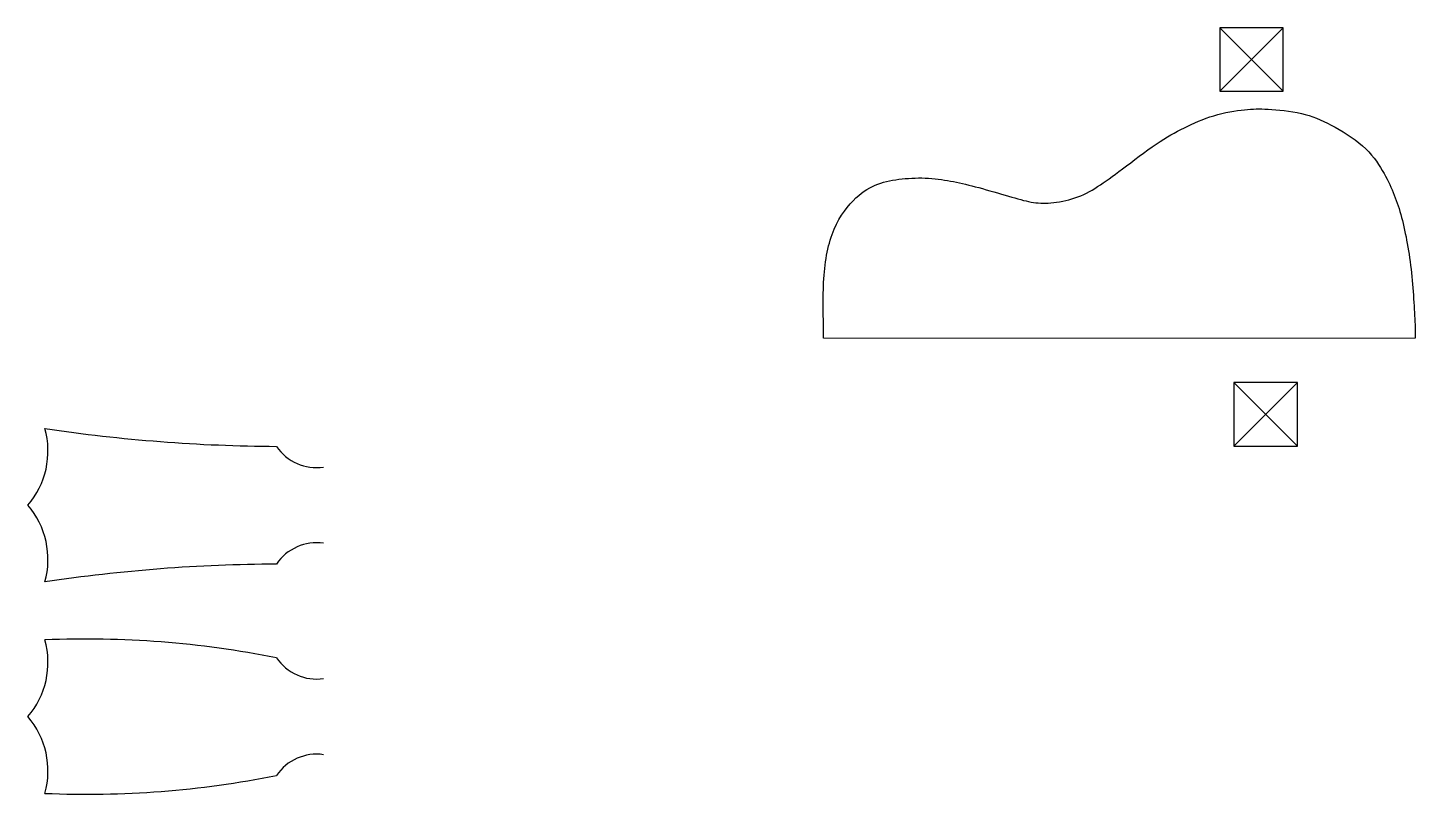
# Model space of a CAD drawing. Header units: millimetres. Extents: x -411 to 1471, y -165 to 1526.
# Drawn here: x -70 to 587, y 1163 to 1526 of the extents above; entities that cross this region are included whole.
import ezdxf

# ---------------------------------------------------------------- set-up
doc = ezdxf.new("R2010")
doc.units = ezdxf.units.MM
doc.layers.get('0').update_dxf_attribs({"linetype": 'CONTINUOUS', "lineweight": 25, "true_color": 0x000000})
doc.layers.add('frets', color=7, linetype='CONTINUOUS', lineweight=13, true_color=0x000000)
doc.layers.add('guides', color=252, linetype='CONTINUOUS', lineweight=25, true_color=0xa0a0a4)

msp = doc.modelspace()

# ---------------------------------------------------------------- linework, layer by layer
for centre, radius, start, end in [((-99.56, 1325.66), 39.14, 319.04349, 15.76306), ((51.82, 2096.35), 768.52, 261.49151, 269.69189), ((66.7, 1340.74), 22.98, 214.13893, 278.25562), ((-99.56, 1274.34), 39.14, 344.23694, 40.95651), ((66.7, 1259.26), 22.98, 81.74438, 145.86107), ((51.82, 503.65), 768.52, 90.30811, 98.50849), ((-99.56, 1225.66), 39.14, 319.04349, 15.76306), ((-42.3, 775.48), 461.22, 78.7493, 92.4341), ((66.7, 1240.74), 22.98, 214.13893, 278.25562), ((-99.56, 1174.34), 39.14, 344.23694, 40.95651), ((66.7, 1159.26), 22.98, 81.74438, 145.86107), ((-42.3, 1624.52), 461.22, 267.5659, 281.2507)]:
    msp.add_arc(centre, radius, start, end)
msp.add_open_spline([(306.58, 1379.08), (306.58, 1388.29), (305.69, 1408.02), (310.42, 1432.03), (322.24, 1446.91), (332.05, 1452.43), (343.45, 1454.64), (356.51, 1455.05), (368.26, 1453.16), (379.18, 1450.53), (395.11, 1445.93), (405.05, 1442.98), (413.5, 1442.57), (425.91, 1444.79), (436.25, 1450.29), (446.85, 1458.09), (465.08, 1472.05), (476.99, 1478.54), (490.86, 1484.86), (507.12, 1487.49), (515.34, 1487.57), (533.67, 1485.9), (546.03, 1480.58), (562.95, 1470.41), (571.68, 1457.9), (576.3, 1447.98), (579.91, 1437.94), (582.59, 1425.62), (584.81, 1411.82), (585.89, 1397.22), (586.58, 1384.84), (586.58, 1379.08), (586.58, 1379.08)], degree=3)
at = {"layer": 'frets'}
msp.add_line((306.58, 1379.08), (586.58, 1379.08), dxfattribs=at)
at = {"layer": 'guides'}
for p, q in [((524.13, 1495.83), (494.13, 1525.83)), ((494.13, 1525.83), (494.13, 1495.83)), ((524.13, 1525.83), (494.13, 1525.83)), ((494.13, 1495.83), (524.13, 1525.83)), ((524.13, 1495.83), (524.13, 1525.83)), ((494.13, 1495.83), (524.13, 1495.83)), ((530.8, 1327.99), (500.8, 1357.99)), ((500.8, 1357.99), (500.8, 1327.99)), ((530.8, 1357.99), (500.8, 1357.99)), ((500.8, 1327.99), (530.8, 1357.99)), ((530.8, 1327.99), (530.8, 1357.99)), ((500.8, 1327.99), (530.8, 1327.99))]:
    msp.add_line(p, q, dxfattribs=at)

doc.saveas('drawing.dxf')
